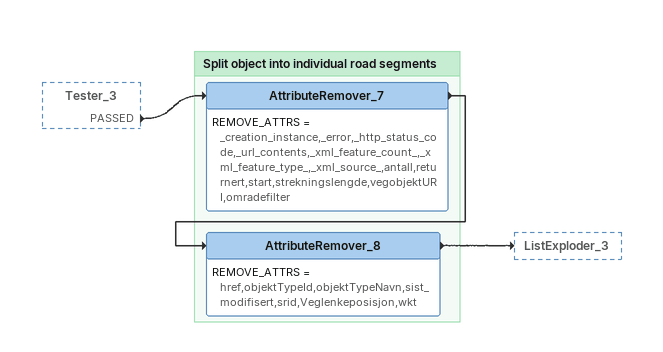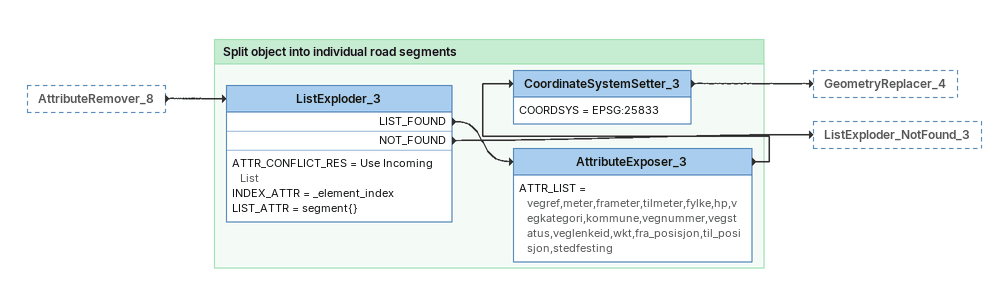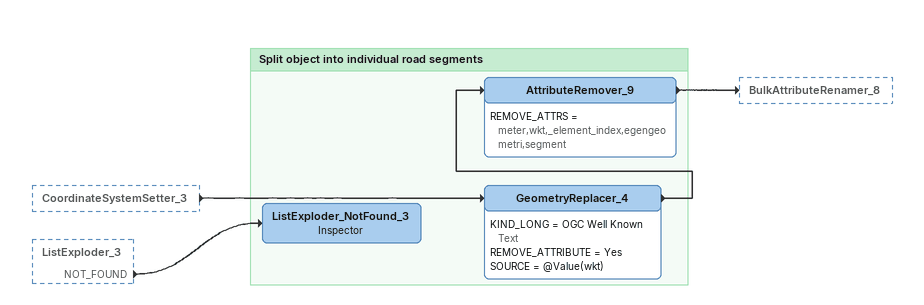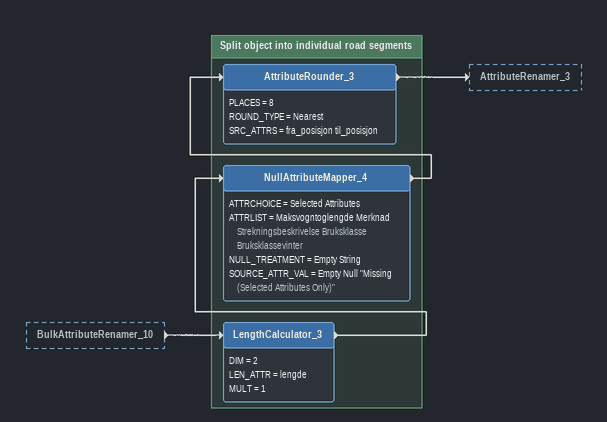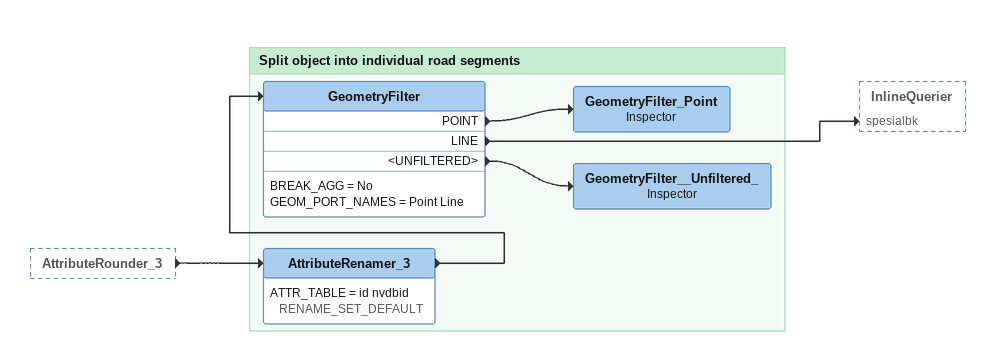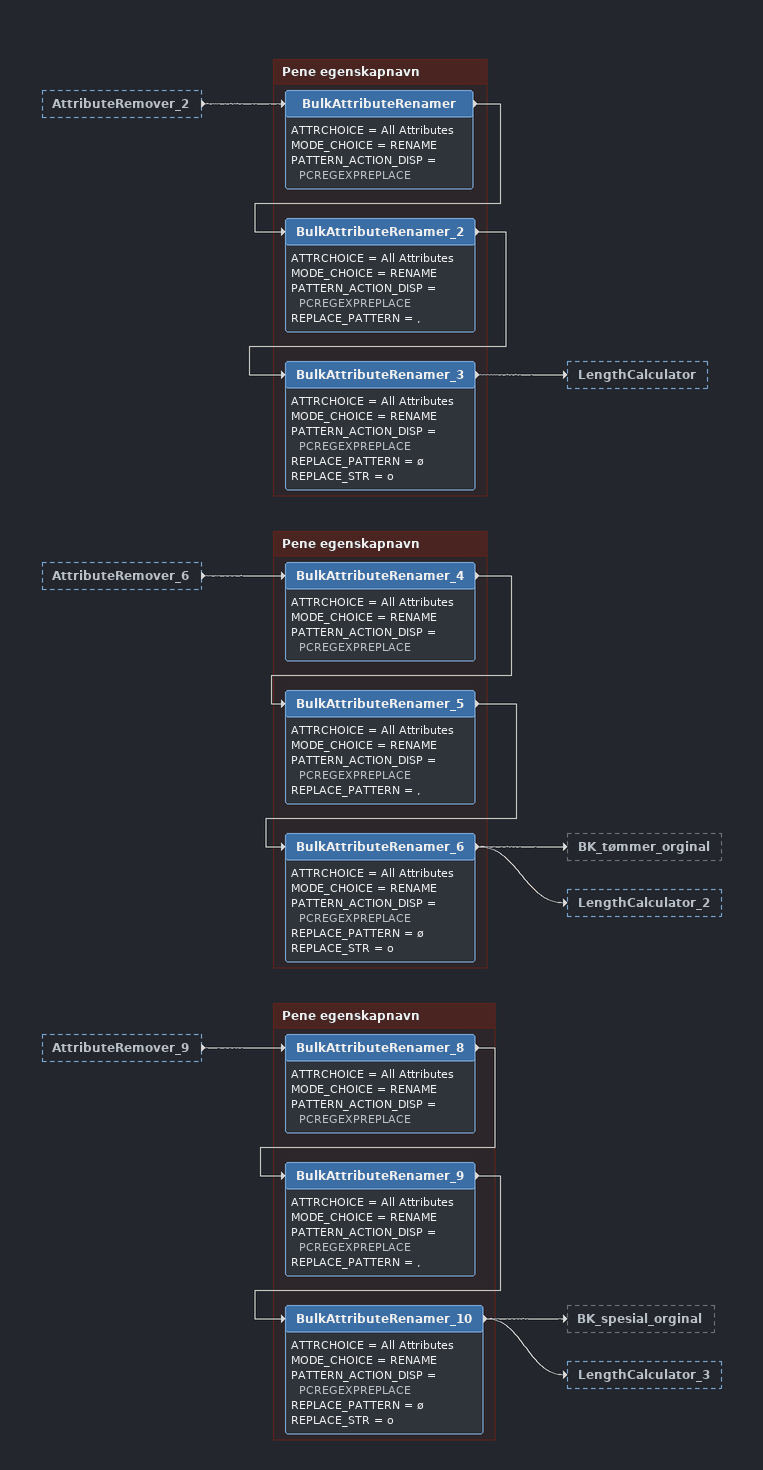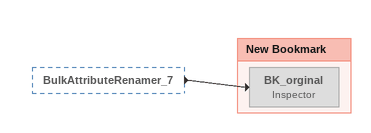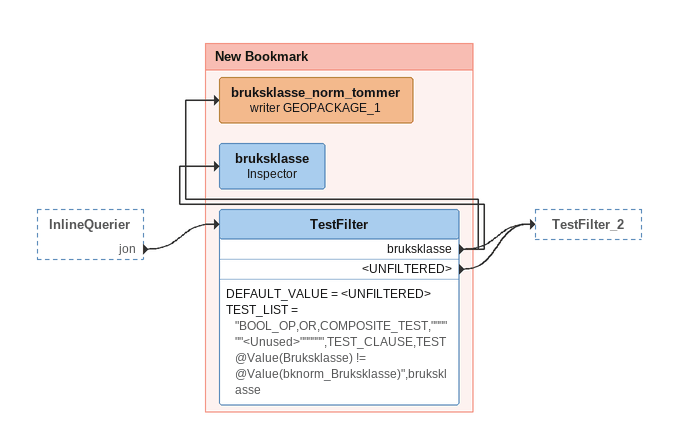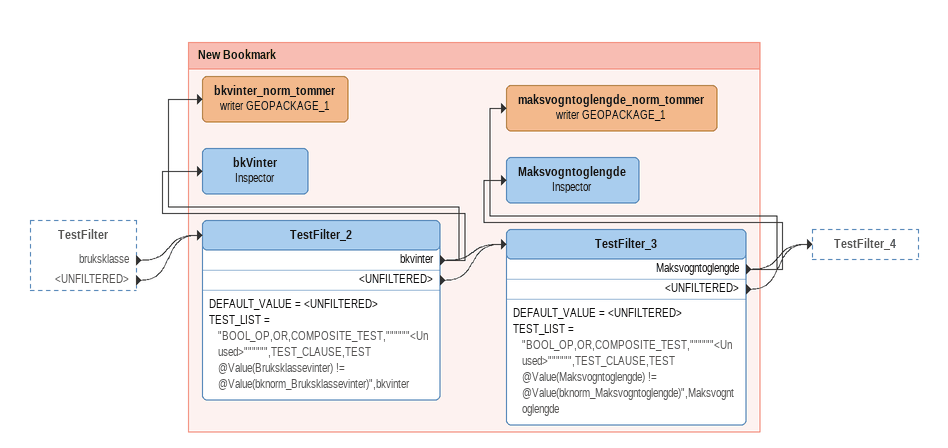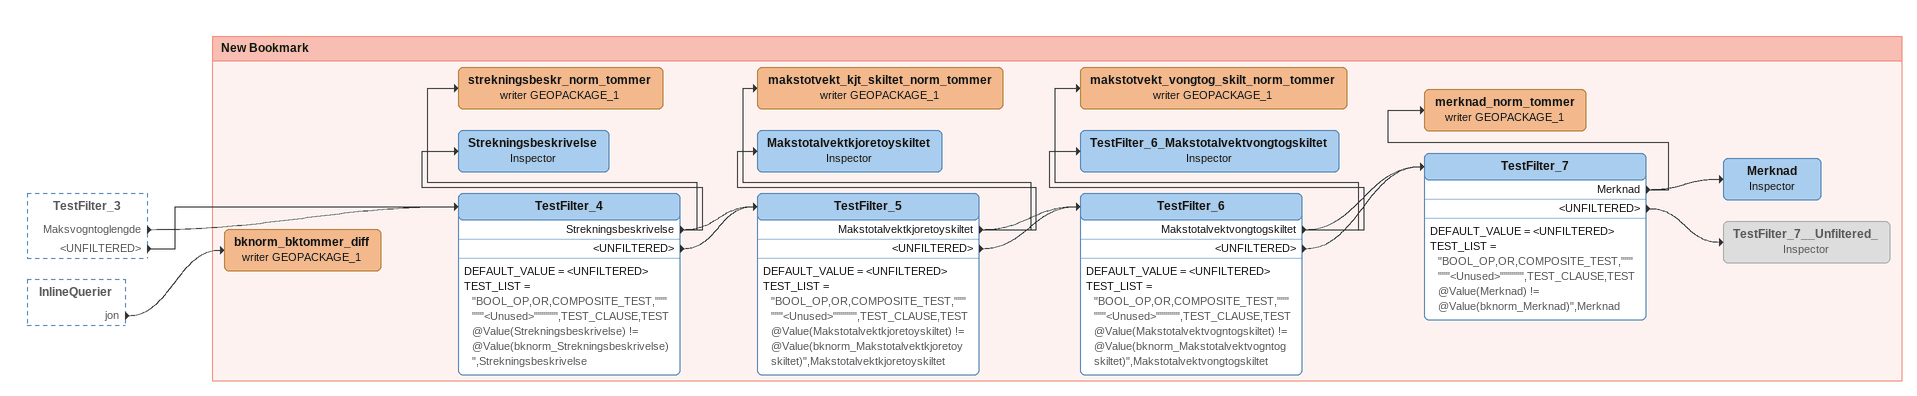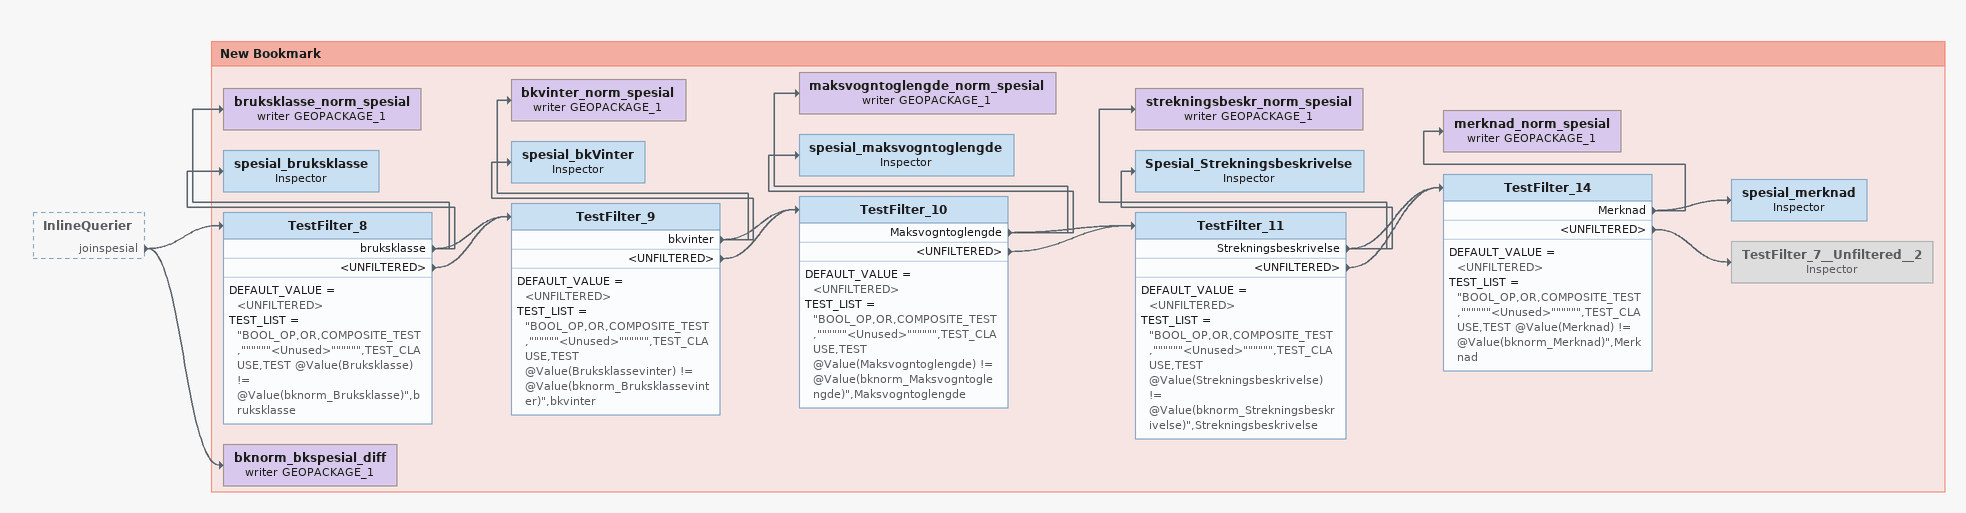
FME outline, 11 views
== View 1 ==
Tester_3 [outside]
    PASSED -> AttributeRemover_7

Bookmark: Split object into individual road segments
AttributeRemover_7
    REMOVE_ATTRS = _creation_instance,_error,_http_status_code,_url_contents,_xml_feature_count_,_xml_feature_type_,_xml_source_,antall,returnert,start,strekningslengde,vegobjektURI,omradefilter
    -> AttributeRemover_8
AttributeRemover_8
    REMOVE_ATTRS = href,objektTypeId,objektTypeNavn,sist_modifisert,srid,Veglenkeposisjon,wkt
    -> ListExploder_3

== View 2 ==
AttributeRemover_8 [outside]
    -> ListExploder_3

Bookmark: Split object into individual road segments
ListExploder_3
    ATTR_CONFLICT_RES = Use Incoming List
    INDEX_ATTR = _element_index
    LIST_ATTR = segment{}
    LIST_FOUND -> AttributeExposer_3
    NOT_FOUND -> ListExploder_NotFound_3
AttributeExposer_3
    ATTR_LIST = vegref,meter,frameter,tilmeter,fylke,hp,vegkategori,kommune,vegnummer,vegstatus,veglenkeid,wkt,fra_posisjon,til_posisjon,stedfesting
    -> CoordinateSystemSetter_3
CoordinateSystemSetter_3
    COORDSYS = EPSG:25833
    -> GeometryReplacer_4

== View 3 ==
CoordinateSystemSetter_3 [outside]
    -> GeometryReplacer_4
ListExploder_3 [outside]
    NOT_FOUND -> ListExploder_NotFound_3

Bookmark: Split object into individual road segments
GeometryReplacer_4
    KIND_LONG = OGC Well Known Text
    REMOVE_ATTRIBUTE = Yes
    SOURCE = @Value(wkt)
    -> AttributeRemover_9
AttributeRemover_9
    REMOVE_ATTRS = meter,wkt,_element_index,egengeometri,segment
    -> BulkAttributeRenamer_8
ListExploder_NotFound_3: Inspector

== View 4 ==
BulkAttributeRenamer_10 [outside]
    -> LengthCalculator_3

Bookmark: Split object into individual road segments
LengthCalculator_3
    DIM = 2
    LEN_ATTR = lengde
    MULT = 1
    -> NullAttributeMapper_4
NullAttributeMapper_4
    ATTRCHOICE = Selected Attributes
    ATTRLIST = Maksvogntoglengde Merknad Strekningsbeskrivelse Bruksklasse Bruksklassevinter
    NULL_TREATMENT = Empty String
    SOURCE_ATTR_VAL = Empty Null "Missing (Selected Attributes Only)"
    -> AttributeRounder_3
AttributeRounder_3
    PLACES = 8
    ROUND_TYPE = Nearest
    SRC_ATTRS = fra_posisjon til_posisjon
    -> AttributeRenamer_3

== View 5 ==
AttributeRounder_3 [outside]
    -> AttributeRenamer_3

Bookmark: Split object into individual road segments
AttributeRenamer_3
    ATTR_TABLE = id nvdbid RENAME_SET_DEFAULT
    -> GeometryFilter
GeometryFilter
    BREAK_AGG = No
    GEOM_PORT_NAMES = Point Line
    POINT -> GeometryFilter_Point
    LINE -> InlineQuerier [spesialbk]
    <UNFILTERED> -> GeometryFilter__Unfiltered_
GeometryFilter_Point: Inspector
GeometryFilter__Unfiltered_: Inspector

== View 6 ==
AttributeRemover_2 [outside]
    -> BulkAttributeRenamer
AttributeRemover_6 [outside]
    -> BulkAttributeRenamer_4
AttributeRemover_9 [outside]
    -> BulkAttributeRenamer_8

Bookmark: Pene egenskapnavn
BulkAttributeRenamer
    ATTRCHOICE = All Attributes
    MODE_CHOICE = RENAME
    PATTERN_ACTION_DISP = PCREGEXPREPLACE
    -> BulkAttributeRenamer_2
BulkAttributeRenamer_2
    ATTRCHOICE = All Attributes
    MODE_CHOICE = RENAME
    PATTERN_ACTION_DISP = PCREGEXPREPLACE
    REPLACE_PATTERN = ,
    -> BulkAttributeRenamer_3
BulkAttributeRenamer_3
    ATTRCHOICE = All Attributes
    MODE_CHOICE = RENAME
    PATTERN_ACTION_DISP = PCREGEXPREPLACE
    REPLACE_PATTERN = ø
    REPLACE_STR = o
    -> LengthCalculator

Bookmark: Pene egenskapnavn
BulkAttributeRenamer_4
    ATTRCHOICE = All Attributes
    MODE_CHOICE = RENAME
    PATTERN_ACTION_DISP = PCREGEXPREPLACE
    -> BulkAttributeRenamer_5
BulkAttributeRenamer_5
    ATTRCHOICE = All Attributes
    MODE_CHOICE = RENAME
    PATTERN_ACTION_DISP = PCREGEXPREPLACE
    REPLACE_PATTERN = ,
    -> BulkAttributeRenamer_6
BulkAttributeRenamer_6
    ATTRCHOICE = All Attributes
    MODE_CHOICE = RENAME
    PATTERN_ACTION_DISP = PCREGEXPREPLACE
    REPLACE_PATTERN = ø
    REPLACE_STR = o
    -> BK_tømmer_orginal
    -> LengthCalculator_2

Bookmark: Pene egenskapnavn
BulkAttributeRenamer_8
    ATTRCHOICE = All Attributes
    MODE_CHOICE = RENAME
    PATTERN_ACTION_DISP = PCREGEXPREPLACE
    -> BulkAttributeRenamer_9
BulkAttributeRenamer_9
    ATTRCHOICE = All Attributes
    MODE_CHOICE = RENAME
    PATTERN_ACTION_DISP = PCREGEXPREPLACE
    REPLACE_PATTERN = ,
    -> BulkAttributeRenamer_10
BulkAttributeRenamer_10
    ATTRCHOICE = All Attributes
    MODE_CHOICE = RENAME
    PATTERN_ACTION_DISP = PCREGEXPREPLACE
    REPLACE_PATTERN = ø
    REPLACE_STR = o
    -> BK_spesial_orginal
    -> LengthCalculator_3

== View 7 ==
BulkAttributeRenamer_7 [outside]
    -> BK_orginal

Bookmark: New Bookmark
BK_orginal: Inspector [off]

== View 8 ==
InlineQuerier [outside]
    jon -> TestFilter

Bookmark: New Bookmark
TestFilter
    DEFAULT_VALUE = <UNFILTERED>
    TEST_LIST = "BOOL_OP,OR,COMPOSITE_TEST,""""""<Unused>"""""",TEST_CLAUSE,TEST @Value(Bruksklasse) != @Value(bknorm_Bruksklasse)",bruksklasse
    bruksklasse -> TestFilter_2
    bruksklasse -> bruksklasse_norm_tommer (writer GEOPACKAGE_1)
    bruksklasse -> bruksklasse
    <UNFILTERED> -> TestFilter_2
bruksklasse_norm_tommer (writer GEOPACKAGE_1)
bruksklasse: Inspector

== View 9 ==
TestFilter [outside]
    bruksklasse -> TestFilter_2
    <UNFILTERED> -> TestFilter_2

Bookmark: New Bookmark
TestFilter_2
    DEFAULT_VALUE = <UNFILTERED>
    TEST_LIST = "BOOL_OP,OR,COMPOSITE_TEST,""""""<Unused>"""""",TEST_CLAUSE,TEST @Value(Bruksklassevinter) != @Value(bknorm_Bruksklassevinter)",bkvinter
    bkvinter -> bkvinter_norm_tommer (writer GEOPACKAGE_1)
    bkvinter -> bkVinter
    bkvinter -> TestFilter_3
    <UNFILTERED> -> TestFilter_3
bkvinter_norm_tommer (writer GEOPACKAGE_1)
bkVinter: Inspector
TestFilter_3
    DEFAULT_VALUE = <UNFILTERED>
    TEST_LIST = "BOOL_OP,OR,COMPOSITE_TEST,""""""<Unused>"""""",TEST_CLAUSE,TEST @Value(Maksvogntoglengde) != @Value(bknorm_Maksvogntoglengde)",Maksvogntoglengde
    Maksvogntoglengde -> maksvogntoglengde_norm_tommer (writer GEOPACKAGE_1)
    Maksvogntoglengde -> Maksvogntoglengde
    Maksvogntoglengde -> TestFilter_4
    <UNFILTERED> -> TestFilter_4
maksvogntoglengde_norm_tommer (writer GEOPACKAGE_1)
Maksvogntoglengde: Inspector

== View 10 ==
TestFilter_3 [outside]
    Maksvogntoglengde -> TestFilter_4
    <UNFILTERED> -> TestFilter_4
InlineQuerier [outside]
    jon -> bknorm_bktommer_diff (writer GEOPACKAGE_1)

Bookmark: New Bookmark
TestFilter_4
    DEFAULT_VALUE = <UNFILTERED>
    TEST_LIST = "BOOL_OP,OR,COMPOSITE_TEST,""""""<Unused>"""""",TEST_CLAUSE,TEST @Value(Strekningsbeskrivelse) != @Value(bknorm_Strekningsbeskrivelse)",Strekningsbeskrivelse
    Strekningsbeskrivelse -> strekningsbeskr_norm_tommer (writer GEOPACKAGE_1)
    Strekningsbeskrivelse -> Strekningsbeskrivelse
    Strekningsbeskrivelse -> TestFilter_5
    <UNFILTERED> -> TestFilter_5
strekningsbeskr_norm_tommer (writer GEOPACKAGE_1)
Strekningsbeskrivelse: Inspector
TestFilter_5
    DEFAULT_VALUE = <UNFILTERED>
    TEST_LIST = "BOOL_OP,OR,COMPOSITE_TEST,""""""<Unused>"""""",TEST_CLAUSE,TEST @Value(Makstotalvektkjoretoyskiltet) != @Value(bknorm_Makstotalvektkjoretoyskiltet)",Makstotalvektkjoretoyskiltet
    Makstotalvektkjoretoyskiltet -> makstotvekt_kjt_skiltet_norm_tommer (writer GEOPACKAGE_1)
    Makstotalvektkjoretoyskiltet -> Makstotalvektkjoretoyskiltet
    Makstotalvektkjoretoyskiltet -> TestFilter_6
    <UNFILTERED> -> TestFilter_6
makstotvekt_kjt_skiltet_norm_tommer (writer GEOPACKAGE_1)
Makstotalvektkjoretoyskiltet: Inspector
TestFilter_6
    DEFAULT_VALUE = <UNFILTERED>
    TEST_LIST = "BOOL_OP,OR,COMPOSITE_TEST,""""""<Unused>"""""",TEST_CLAUSE,TEST @Value(Makstotalvektvogntogskiltet) != @Value(bknorm_Makstotalvektvogntogskiltet)",Makstotalvektvongtogskiltet
    Makstotalvektvongtogskiltet -> TestFilter_7
    Makstotalvektvongtogskiltet -> makstotvekt_vongtog_skilt_norm_tommer (writer GEOPACKAGE_1)
    Makstotalvektvongtogskiltet -> TestFilter_6_Makstotalvektvongtogskiltet
    <UNFILTERED> -> TestFilter_7
makstotvekt_vongtog_skilt_norm_tommer (writer GEOPACKAGE_1)
TestFilter_6_Makstotalvektvongtogskiltet: Inspector
TestFilter_7
    DEFAULT_VALUE = <UNFILTERED>
    TEST_LIST = "BOOL_OP,OR,COMPOSITE_TEST,""""""<Unused>"""""",TEST_CLAUSE,TEST @Value(Merknad) != @Value(bknorm_Merknad)",Merknad
    Merknad -> merknad_norm_tommer (writer GEOPACKAGE_1)
    Merknad -> Merknad
    <UNFILTERED> -> TestFilter_7__Unfiltered_
merknad_norm_tommer (writer GEOPACKAGE_1)
Merknad: Inspector
TestFilter_7__Unfiltered_: Inspector [off]
bknorm_bktommer_diff (writer GEOPACKAGE_1)

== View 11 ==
InlineQuerier [outside]
    joinspesial -> TestFilter_8
    joinspesial -> bknorm_bkspesial_diff (writer GEOPACKAGE_1)

Bookmark: New Bookmark
TestFilter_8
    DEFAULT_VALUE = <UNFILTERED>
    TEST_LIST = "BOOL_OP,OR,COMPOSITE_TEST,""""""<Unused>"""""",TEST_CLAUSE,TEST @Value(Bruksklasse) != @Value(bknorm_Bruksklasse)",bruksklasse
    bruksklasse -> TestFilter_9
    bruksklasse -> bruksklasse_norm_spesial (writer GEOPACKAGE_1)
    bruksklasse -> spesial_bruksklasse
    <UNFILTERED> -> TestFilter_9
bruksklasse_norm_spesial (writer GEOPACKAGE_1)
spesial_bruksklasse: Inspector
TestFilter_9
    DEFAULT_VALUE = <UNFILTERED>
    TEST_LIST = "BOOL_OP,OR,COMPOSITE_TEST,""""""<Unused>"""""",TEST_CLAUSE,TEST @Value(Bruksklassevinter) != @Value(bknorm_Bruksklassevinter)",bkvinter
    bkvinter -> bkvinter_norm_spesial (writer GEOPACKAGE_1)
    bkvinter -> spesial_bkVinter
    bkvinter -> TestFilter_10
    <UNFILTERED> -> TestFilter_10
bkvinter_norm_spesial (writer GEOPACKAGE_1)
spesial_bkVinter: Inspector
TestFilter_10
    DEFAULT_VALUE = <UNFILTERED>
    TEST_LIST = "BOOL_OP,OR,COMPOSITE_TEST,""""""<Unused>"""""",TEST_CLAUSE,TEST @Value(Maksvogntoglengde) != @Value(bknorm_Maksvogntoglengde)",Maksvogntoglengde
    Maksvogntoglengde -> maksvogntoglengde_norm_spesial (writer GEOPACKAGE_1)
    Maksvogntoglengde -> spesial_maksvogntoglengde
    Maksvogntoglengde -> TestFilter_11
    <UNFILTERED> -> TestFilter_11
maksvogntoglengde_norm_spesial (writer GEOPACKAGE_1)
spesial_maksvogntoglengde: Inspector
TestFilter_11
    DEFAULT_VALUE = <UNFILTERED>
    TEST_LIST = "BOOL_OP,OR,COMPOSITE_TEST,""""""<Unused>"""""",TEST_CLAUSE,TEST @Value(Strekningsbeskrivelse) != @Value(bknorm_Strekningsbeskrivelse)",Strekningsbeskrivelse
    Strekningsbeskrivelse -> strekningsbeskr_norm_spesial (writer GEOPACKAGE_1)
    Strekningsbeskrivelse -> Spesial_Strekningsbeskrivelse
    Strekningsbeskrivelse -> TestFilter_14
    <UNFILTERED> -> TestFilter_14
strekningsbeskr_norm_spesial (writer GEOPACKAGE_1)
Spesial_Strekningsbeskrivelse: Inspector
TestFilter_14
    DEFAULT_VALUE = <UNFILTERED>
    TEST_LIST = "BOOL_OP,OR,COMPOSITE_TEST,""""""<Unused>"""""",TEST_CLAUSE,TEST @Value(Merknad) != @Value(bknorm_Merknad)",Merknad
    Merknad -> merknad_norm_spesial (writer GEOPACKAGE_1)
    Merknad -> spesial_merknad
    <UNFILTERED> -> TestFilter_7__Unfiltered__2
merknad_norm_spesial (writer GEOPACKAGE_1)
spesial_merknad: Inspector
TestFilter_7__Unfiltered__2: Inspector [off]
bknorm_bkspesial_diff (writer GEOPACKAGE_1)
